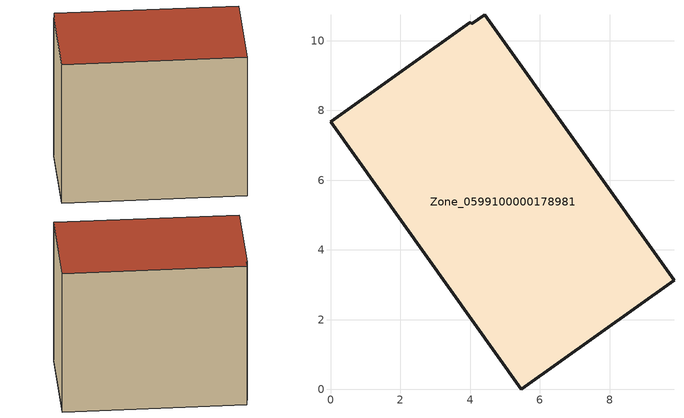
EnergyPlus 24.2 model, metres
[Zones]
Zone_0599100000178981
 floor ground (C_G): 4.06,10.48 4.43,10.75 9.85,3.13 5.46,0 0,7.67 4,10.53 z0
 wall outside (C_F): 5.46,0 9.85,3.13 4.43,10.75 4.06,10.48 4,10.53 0,7.67 5.46,0 z0:7.98
 roof outside (C_R): 4.43,10.75 4.06,10.48 4,10.53 0,7.67 5.46,0 9.85,3.13 z7.98
[BUILDING]
Pand.0599100000178981: North Axis=0; Terrain=City; Loads Convergence Tolerance Value=0.04; Temperature Convergence Tolerance Value=0.4; Solar Distribution=FullExterior; Maximum Number of Warmup Days=25; Minimum Number of Warmup Days=1
[Site:Location]
Rotterdam.The.Hague.AP_ZH_NLD Design_Conditions: Latitude=51.96; Longitude=4.45; Time Zone=1; Elevation=-4.5
[SITE:GROUNDTEMPERATURE:BUILDINGSURFACE]
18, 18, 18, 18, 18, 18, 18, 18, 18, 18, 18, 18
[MATERIAL] Thermal Absorptance=0.9; Solar Absorptance=0.7; Visible Absorptance=0.7
Name | Roughness | Thickness | Conductivity | Density | Specific Heat
G.TI.1975-1991 | MediumSmooth | 0.15 | 0.288461 | 540 | 1210
F.TI.1975-1991 | Rough | 0.3 | 0.230769 | 1920 | 840
R.TI.1975-1991 | MediumRough | 0.2 | 0.153846 | 1500 | 1000
[CONSTRUCTION]
C_G: G.TI.1975-1991
C_F: F.TI.1975-1991
C_R: R.TI.1975-1991
[ZONE]
Zone_0599100000178981: Type=1; Multiplier=1; Ceiling Height=Autocalculate; Volume=Autocalculate; Floor Area=autocalculate; Part of Total Floor Area=Yes
[ZONEINFILTRATION:DESIGNFLOWRATE]
Infil_Zone_0599100000178981: Zone or ZoneList or Space or SpaceList=Zone_0599100000178981; Schedule=AlwaysOn; Design Flow Rate Calculation Method=Flow/Area; Flow Rate per Floor Area=0.003; Constant Term Coefficient=1; Temperature Term Coefficient=0; Velocity Term Coefficient=0; Velocity Squared Term Coefficient=0
[HVACTEMPLATE:ZONE:IDEALLOADSAIRSYSTEM]
Zone_0599100000178981: Maximum Heating Supply Air Temperature=50; Minimum Cooling Supply Air Temperature=13; Maximum Heating Supply Air Humidity Ratio=0.0156; Minimum Cooling Supply Air Humidity Ratio=0.0077; Heating Limit=NoLimit; Cooling Limit=NoLimit; Dehumidification Control Type=ConstantSensibleHeatRatio; Cooling Sensible Heat Ratio=0.7; Dehumidification Setpoint=60; Humidification Control Type=None; Humidification Setpoint=30; Outdoor Air Method=None; Outdoor Air Flow Rate per Person=0.00944; Outdoor Air Flow Rate per Zone Floor Area=0; Outdoor Air Flow Rate per Zone=0; Demand Controlled Ventilation Type=None; Outdoor Air Economizer Type=NoEconomizer; Heat Recovery Type=None; Sensible Heat Recovery Effectiveness=0.7; Latent Heat Recovery Effectiveness=0.65
[ZONECONTROL:THERMOSTAT]
ThermostatControl_Zone_0599100000178981: Zone or ZoneList=Zone_0599100000178981; Control Type Schedule=DualSetpointControlType; Control 1=Thermostat_Zone_0599100000178981; Temperature Difference Between Cutout And Setpoint=0
[THERMOSTATSETPOINT:DUALSETPOINT]
Thermostat_Zone_0599100000178981: Heating Setpoint Temperature Schedule=HeatingSetpoint_Zone_0599100000178981; Cooling Setpoint Temperature Schedule=CoolingSetpoint_Zone_0599100000178981
[SCHEDULE:COMPACT]
HeatingSetpoint_Zone_0599100000178981: Through: 12/31, For: AllDays, Until: 24:00, 21
CoolingSetpoint_Zone_0599100000178981: Through: 12/31, For: AllDays, Until: 24:00, 24
DualSetpointControlType: Through: 12/31, For: AllDays, Until: 24:00, 4
AlwaysOn: Through: 12/31, For: AllDays, Until: 24:00, 1
